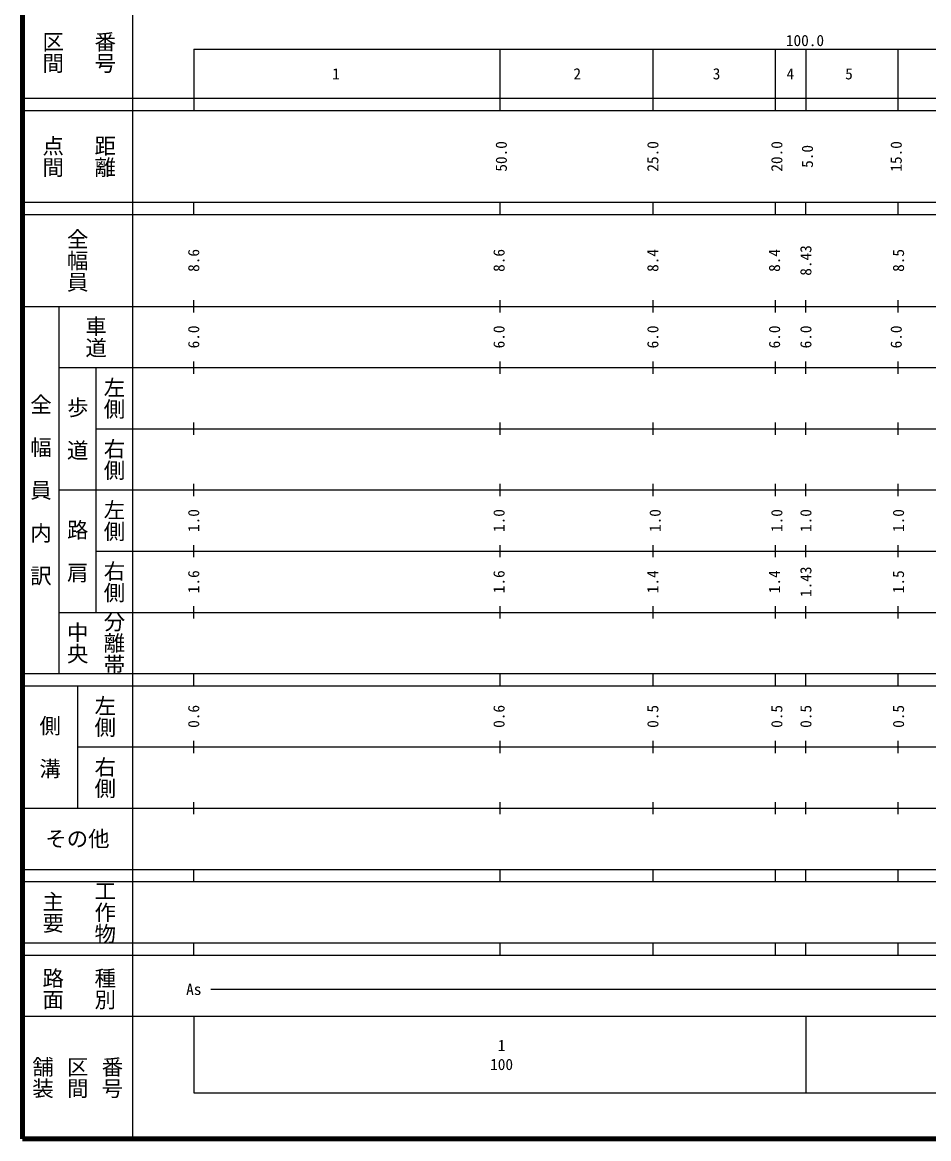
# Model space of a CAD drawing. Units: millimetres on the paper, enlarged 1000 times. Extents: x 40000 to 680000, y 20000 to 380000.
# Drawn here: x 40000 to 188050, y 20000 to 202409 of the extents above; entities that cross this region are included whole.
import ezdxf
from ezdxf.enums import TextEntityAlignment as Align

# ---------------------------------------------------------------- set-up
doc = ezdxf.new("R2010")
doc.units = ezdxf.units.MM
doc.header["$LTSCALE"] = 1000
doc.layers.add('M-TTL', color=2, linetype='Continuous', lineweight=140)
doc.layers.add('M-TTL-BAND', color=7, linetype='Continuous', lineweight=25)
doc.styles.add('@ＭＳ ゴシック', font='')
doc.styles.add('ＭＳ ゴシック', font='')
doc.styles.get('@ＭＳ ゴシック').set_extended_font_data('@MS Gothic')
doc.styles.get('ＭＳ ゴシック').set_extended_font_data('MS Gothic')

msp = doc.modelspace()

# ---------------------------------------------------------------- linework, layer by layer
at = {"layer": 'M-TTL'}
for p, q in [((40000, 380000), (40000, 20000)), ((40000, 20000), (680000, 20000))]:
    msp.add_line(p, q, dxfattribs=at)
at = {"layer": 'M-TTL-BAND'}
for p, q in [((58000, 370000), (58000, 20000)), ((68000, 198000), (579000, 198000)), ((68000, 198000), (68000, 188000)), ((118000, 198000), (118000, 188000)), ((143000, 198000), (143000, 188000)), ((163000, 198000), (163000, 188000)), ((168000, 198000), (168000, 188000)), ((183000, 198000), (183000, 188000)), ((40000, 190000), (579000, 190000)), ((40000, 188000), (579000, 188000)), ((40000, 173000), (579000, 173000)), ((68000, 171000), (68000, 173000)), ((118000, 173000), (118000, 171000)), ((143000, 173000), (143000, 171000)), ((163000, 173000), (163000, 171000)), ((168000, 171000), (168000, 173000)), ((183000, 173000), (183000, 171000)), ((40000, 171000), (579000, 171000)), ((68000, 155000), (68000, 157000)), ((118000, 157000), (118000, 155000)), ((143000, 157000), (143000, 155000)), ((163000, 157000), (163000, 155000)), ((168000, 155000), (168000, 157000)), ((183000, 157000), (183000, 155000)), ((40000, 156000), (579000, 156000)), ((46000, 96000), (46000, 156000)), ((46000, 146000), (579000, 146000)), ((52000, 146000), (52000, 106000)), ((68000, 145000), (68000, 147000)), ((118000, 147000), (118000, 145000)), ((143000, 147000), (143000, 145000)), ((163000, 147000), (163000, 145000)), ((168000, 145000), (168000, 147000)), ((183000, 147000), (183000, 145000)), ((68000, 135000), (68000, 137000)), ((118000, 137000), (118000, 135000)), ((143000, 137000), (143000, 135000)), ((163000, 137000), (163000, 135000)), ((168000, 135000), (168000, 137000)), ((183000, 137000), (183000, 135000)), ((52000, 136000), (579000, 136000)), ((46000, 126000), (579000, 126000)), ((68000, 125000), (68000, 127000)), ((118000, 127000), (118000, 125000)), ((143000, 127000), (143000, 125000)), ((163000, 127000), (163000, 125000)), ((168000, 125000), (168000, 127000)), ((183000, 127000), (183000, 125000)), ((68000, 115000), (68000, 117000)), ((118000, 117000), (118000, 115000)), ((143000, 117000), (143000, 115000)), ((163000, 117000), (163000, 115000)), ((168000, 115000), (168000, 117000)), ((183000, 117000), (183000, 115000)), ((52000, 116000), (579000, 116000)), ((46000, 106000), (579000, 106000)), ((68000, 105000), (68000, 107000)), ((118000, 107000), (118000, 105000)), ((143000, 107000), (143000, 105000)), ((163000, 107000), (163000, 105000)), ((168000, 105000), (168000, 107000)), ((183000, 107000), (183000, 105000)), ((40000, 96000), (579000, 96000)), ((68000, 94000), (68000, 96000)), ((118000, 96000), (118000, 94000)), ((143000, 96000), (143000, 94000)), ((163000, 96000), (163000, 94000)), ((168000, 94000), (168000, 96000)), ((183000, 96000), (183000, 94000)), ((40000, 94000), (579000, 94000)), ((49000, 94000), (49000, 74000)), ((49000, 84000), (579000, 84000)), ((68000, 83000), (68000, 85000)), ((118000, 85000), (118000, 83000)), ((143000, 85000), (143000, 83000)), ((163000, 85000), (163000, 83000)), ((168000, 83000), (168000, 85000)), ((183000, 85000), (183000, 83000)), ((68000, 73000), (68000, 75000)), ((118000, 75000), (118000, 73000)), ((143000, 75000), (143000, 73000)), ((163000, 75000), (163000, 73000)), ((168000, 73000), (168000, 75000)), ((183000, 75000), (183000, 73000)), ((40000, 74000), (579000, 74000)), ((40000, 64000), (579000, 64000)), ((68000, 62000), (68000, 64000)), ((118000, 64000), (118000, 62000)), ((143000, 64000), (143000, 62000)), ((163000, 64000), (163000, 62000)), ((168000, 62000), (168000, 64000)), ((183000, 64000), (183000, 62000)), ((40000, 62000), (579000, 62000)), ((40000, 52000), (579000, 52000)), ((68000, 50000), (68000, 52000)), ((118000, 52000), (118000, 50000)), ((143000, 52000), (143000, 50000)), ((163000, 52000), (163000, 50000)), ((168000, 50000), (168000, 52000)), ((183000, 52000), (183000, 50000)), ((40000, 50000), (579000, 50000)), ((70805, 44406), (408405, 44406)), ((40000, 40000), (579000, 40000)), ((68000, 40000), (68000, 27500)), ((168000, 40000), (168000, 27500)), ((68000, 27500), (579000, 27500))]:
    msp.add_line(p, q, dxfattribs=at)

# ---------------------------------------------------------------- texts
for s, height, rotation, style, p in [('番号', 2566, 270, '@ＭＳ ゴシック', (53500, 197500)), ('区間', 2566, 270, '@ＭＳ ゴシック', (45000, 197500)), ('点間', 2566, 270, '@ＭＳ ゴシック', (45000, 180500)), ('距離', 2566, 270, '@ＭＳ ゴシック', (53500, 180500)), ('50.0', 1833, 90, 'ＭＳ ゴシック', (118231, 180500)), ('25.0', 1833, 90, 'ＭＳ ゴシック', (142982, 180500)), ('20.0', 1833, 90, 'ＭＳ ゴシック', (163233, 180500)), ('15.0', 1833, 90, 'ＭＳ ゴシック', (182734, 180500)), ('5.0', 1833, 90, 'ＭＳ ゴシック', (168231, 180500)), ('全幅員', 2566, 270, '@ＭＳ ゴシック', (49000, 163500)), ('8.6', 1833, 90, 'ＭＳ ゴシック', (67979, 163500)), ('8.6', 1833, 90, 'ＭＳ ゴシック', (117856, 163500)), ('8.4', 1833, 90, 'ＭＳ ゴシック', (142982, 163500)), ('8.4', 1833, 90, 'ＭＳ ゴシック', (162858, 163500)), ('8.43', 1833, 90, 'ＭＳ ゴシック', (167979, 163500)), ('8.5', 1833, 90, 'ＭＳ ゴシック', (183109, 163500)), ('車道', 2566, 270, '@ＭＳ ゴシック', (52000, 151000)), ('6.0', 1833, 90, 'ＭＳ ゴシック', (67979, 151000)), ('6.0', 1833, 90, 'ＭＳ ゴシック', (117856, 151000)), ('6.0', 1833, 90, 'ＭＳ ゴシック', (142982, 151000)), ('6.0', 1833, 90, 'ＭＳ ゴシック', (162858, 151000)), ('6.0', 1833, 90, 'ＭＳ ゴシック', (167979, 151000)), ('6.0', 1833, 90, 'ＭＳ ゴシック', (182734, 151000)), ('左側', 2566, 270, '@ＭＳ ゴシック', (55000, 141000)), ('全\u3000幅\u3000員\u3000内\u3000訳', 2566, 270, '@ＭＳ ゴシック', (43000, 126000)), ('歩\u3000道', 2566, 270, '@ＭＳ ゴシック', (49000, 136000)), ('右側', 2566, 270, '@ＭＳ ゴシック', (55000, 131000)), ('左側', 2566, 270, '@ＭＳ ゴシック', (55000, 121000)), ('1.0', 1833, 90, 'ＭＳ ゴシック', (67979, 121000)), ('1.0', 1833, 90, 'ＭＳ ゴシック', (117856, 121000)), ('1.0', 1833, 90, 'ＭＳ ゴシック', (143357, 121000)), ('1.0', 1833, 90, 'ＭＳ ゴシック', (163233, 121000)), ('1.0', 1833, 90, 'ＭＳ ゴシック', (167979, 121000)), ('1.0', 1833, 90, 'ＭＳ ゴシック', (183109, 121000)), ('路\u3000肩', 2566, 270, '@ＭＳ ゴシック', (49000, 116000)), ('右側', 2566, 270, '@ＭＳ ゴシック', (55000, 111000)), ('1.43', 1833, 90, 'ＭＳ ゴシック', (167979, 111000)), ('1.6', 1833, 90, 'ＭＳ ゴシック', (67979, 111000)), ('1.6', 1833, 90, 'ＭＳ ゴシック', (117856, 111000)), ('1.4', 1833, 90, 'ＭＳ ゴシック', (142982, 111000)), ('1.4', 1833, 90, 'ＭＳ ゴシック', (162858, 111000)), ('1.5', 1833, 90, 'ＭＳ ゴシック', (183109, 111000)), ('分離帯', 2566, 270, '@ＭＳ ゴシック', (55000, 101000)), ('中央', 2566, 270, '@ＭＳ ゴシック', (49000, 101000)), ('左側', 2566, 270, '@ＭＳ ゴシック', (53500, 89000)), ('0.6', 1833, 90, 'ＭＳ ゴシック', (67979, 89000)), ('0.6', 1833, 90, 'ＭＳ ゴシック', (117856, 89000)), ('0.5', 1833, 90, 'ＭＳ ゴシック', (142982, 89000)), ('0.5', 1833, 90, 'ＭＳ ゴシック', (163233, 89000)), ('0.5', 1833, 90, 'ＭＳ ゴシック', (167979, 89000)), ('0.5', 1833, 90, 'ＭＳ ゴシック', (183109, 89000)), ('側\u3000溝', 2566, 270, '@ＭＳ ゴシック', (44500, 84000)), ('右側', 2566, 270, '@ＭＳ ゴシック', (53500, 79000)), ('主要', 2566, 270, '@ＭＳ ゴシック', (45000, 57000)), ('工作物', 2566, 270, '@ＭＳ ゴシック', (53500, 57000)), ('路面', 2566, 270, '@ＭＳ ゴシック', (45000, 44500)), ('種別', 2566, 270, '@ＭＳ ゴシック', (53500, 44500)), ('舗装', 2566, 270, '@ＭＳ ゴシック', (43333, 30000)), ('区間', 2566, 270, '@ＭＳ ゴシック', (49000, 30000)), ('番号', 2566, 270, '@ＭＳ ゴシック', (54667, 30000))]:
    msp.add_text(s, height=height, rotation=rotation, dxfattribs=dict(at, style=style)).set_placement(p, align=Align.MIDDLE_CENTER)
at = {"layer": 'M-TTL-BAND', "style": 'ＭＳ ゴシック'}
for s, height, p in [('100.0', 1833, (167844, 199445)), ('1', 1833, (91232, 194000)), ('2', 1833, (130650, 194000)), ('3', 1833, (153401, 194000)), ('4', 1833, (165464, 194000)), ('5', 1833, (175033, 194000)), ('その他', 2566, (49000, 69000)), ('As', 1833, (68006, 44406)), ('1', 1833, (118288, 35238)), ('100', 1833, (118288, 32131))]:
    msp.add_text(s, height=height, dxfattribs=at).set_placement(p, align=Align.MIDDLE_CENTER)

doc.saveas('drawing.dxf')
